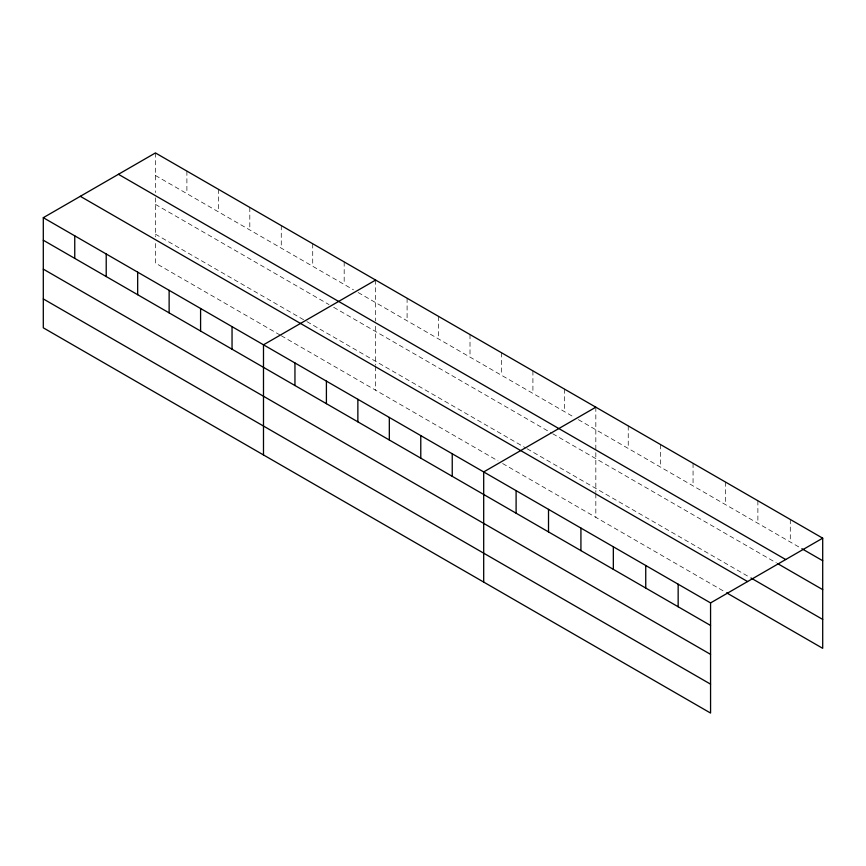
<?xml version="1.0" encoding="UTF-8"?>
<svg xmlns="http://www.w3.org/2000/svg" width="866" height="866" viewBox="0 0 866 866"><rect width="100%" height="100%" fill="white"/><g stroke="black" fill="none" stroke-linecap="round" stroke-linejoin="round"><path stroke-width="0.65" stroke-dasharray="4.33 3.25" d="M155.436 175.484L353.501 289.829M358.156 292.524L573.693 416.957M578.358 419.653L800.704 548.026M155.436 204.387L329.037 304.615M333.691 307.311L551.555 433.087M552.725 433.758L776.401 562.9M155.436 234.177L305.73 320.95M306.9 321.622L525.933 448.079M527.091 448.75L749.783 577.319M280.097 335.055L155.436 263.08L155.436 242.058M281.266 335.727L497.972 460.842M502.626 463.526L725.47 592.192M790.29 519.459L790.29 542.008M757.88 500.754L757.88 523.302M725.47 482.037L725.47 504.586M693.06 463.321L693.06 485.88M660.65 444.615L660.65 467.164M628.24 425.899L628.24 448.447M595.83 407.193L595.83 492.375M595.83 493.696L595.83 517.348M564.372 389.029L564.372 411.577M532.915 370.865L532.915 393.413M501.457 352.711L501.457 375.259M470.011 334.547L470.011 357.095M438.553 316.382L438.553 338.931M407.096 298.218L407.096 320.777M375.638 280.064L375.638 321.005M375.638 326.265L375.638 365.246M375.638 366.556L375.638 390.209M344.181 261.9L344.181 284.449M312.723 243.736L312.723 266.284M281.266 225.582L281.266 248.131M249.809 207.418L249.809 229.966M218.351 189.253L218.351 211.802M186.894 171.089L186.894 193.648M155.436 152.936L155.436 192.566M155.436 197.827L155.436 236.808"/><path stroke-width="1.3" d="M43.3 217.68L710.564 602.92L710.564 713.064L43.3 327.824L43.3 217.68L155.436 152.936L822.7 538.176L822.7 648.32L726.628 592.853M375.638 280.064L263.491 344.809L263.491 454.953M595.83 407.193L483.693 471.938L483.693 582.082M710.564 602.92L822.7 538.176M801.862 548.698L822.7 560.724M118.436 174.293L785.689 559.533M777.56 563.571L822.7 589.627M750.93 577.979L822.7 619.417M80.311 196.311L747.564 581.551M43.3 240.228L710.564 625.468M43.3 269.131L710.564 654.371M43.3 298.922L710.564 684.162M678.154 584.204L678.154 606.752M645.744 565.487L645.744 588.046M613.334 546.782L613.334 569.33M580.924 528.065L580.924 550.614M548.514 509.36L548.514 531.908M516.104 490.643L516.104 513.192M452.236 453.773L452.236 476.322M420.779 435.609L420.779 458.157M389.321 417.444L389.321 440.004M357.864 399.291L357.864 421.839M326.406 381.127L326.406 403.675M294.949 362.962L294.949 385.522M232.045 326.644L232.045 349.193M200.587 308.48L200.587 331.029M169.13 290.316L169.13 312.875M137.672 272.162L137.672 294.711M106.215 253.998L106.215 276.546M74.757 235.833L74.757 258.393"/></g></svg>
